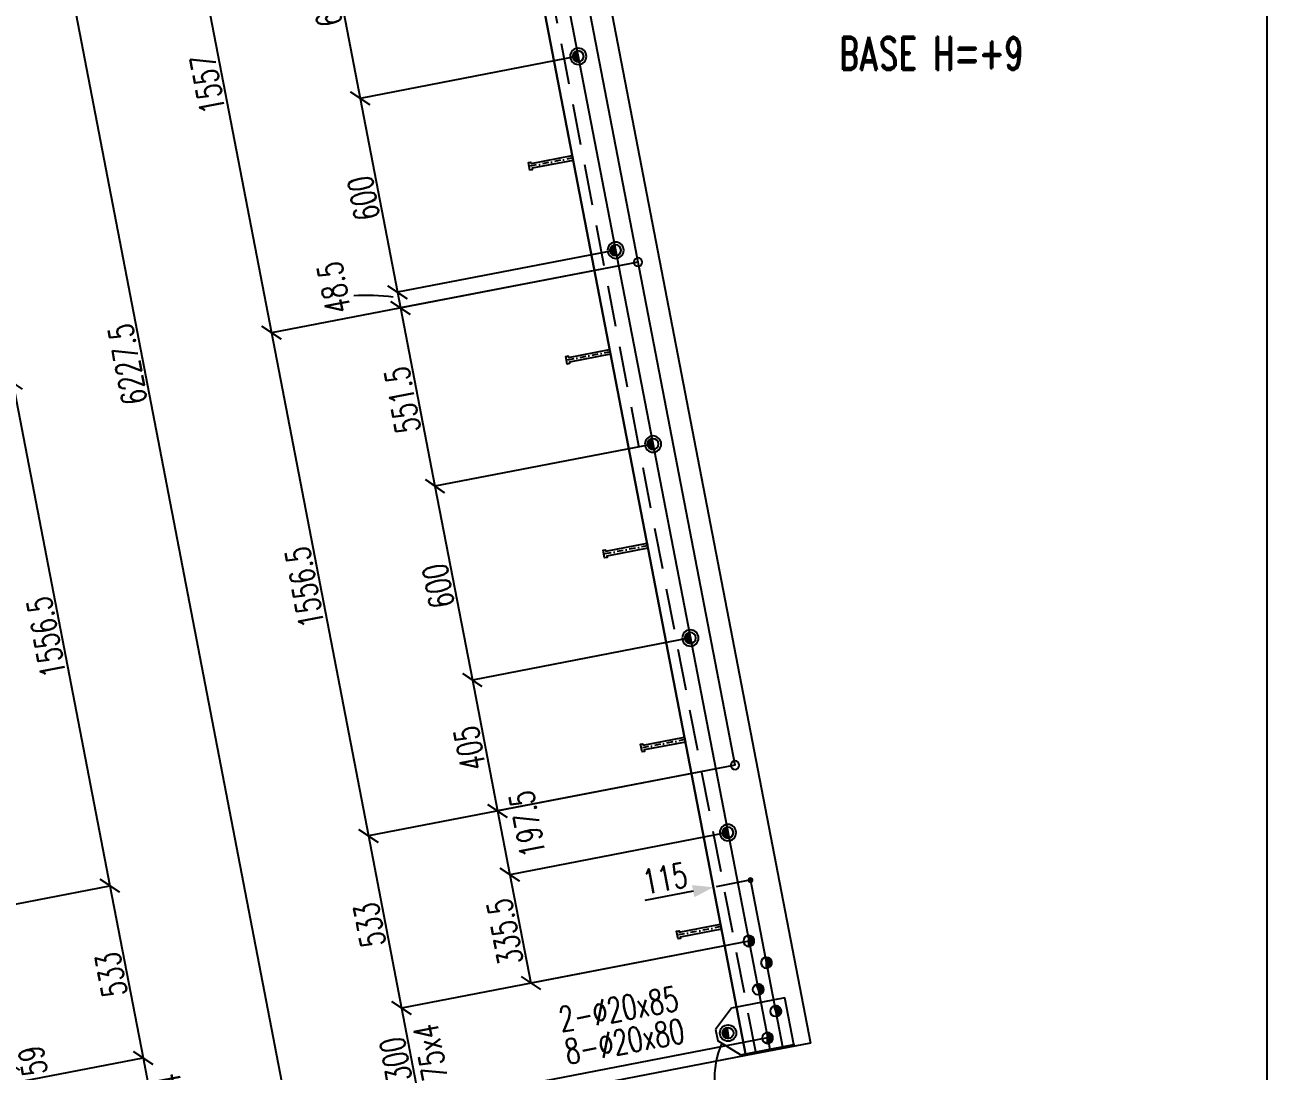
# Model space of a CAD drawing. Extents: x 550527 to 570802, y -80343 to -65993.
# Drawn here: x 567026 to 570802, y -75404 to -72225 of the extents above; entities that cross this region are included whole.
import ezdxf

# ---------------------------------------------------------------- set-up
doc = ezdxf.new("R2010")
doc.units = 0
doc.header["$LTSCALE"] = 250
doc.header["$MEASUREMENT"] = 0
doc.linetypes.add('DASHDOT', pattern=[1, 0.5, -0.25, 0, -0.25])
doc.linetypes.add('DASHED', pattern=[0.75, 0.5, -0.25])
doc.layers.get('0').update_dxf_attribs({"linetype": 'CONTINUOUS'})
doc.layers.get('DEFPOINTS').update_dxf_attribs({"linetype": 'CONTINUOUS'})
for name, color, linetype in [('ASSI', 6, 'CONTINUOUS'), ('Echelon', 1, 'CONTINUOUS'), ('FORI', 2, 'CONTINUOUS'), ('LINEA_ANG', 2, 'CONTINUOUS'), ('LINEE_PIASTRA', 2, 'CONTINUOUS'), ('LINEE_PIASTRE', 2, 'CONTINUOUS'), ('LS', 7, 'CONTINUOUS'), ('MZ', 6, 'DASHDOT'), ('PIASTRE', 5, 'CONTINUOUS'), ('QT_MAL', 7, 'CONTINUOUS'), ('QT_MPR', 7, 'CONTINUOUS'), ('QT_MSP', 7, 'CONTINUOUS'), ('TRAT-Y', 7, 'DASHED')]:
    doc.layers.add(name, color=color, linetype=linetype)
doc.styles.add('QUOTE', font='ROMANS8.SHX', dxfattribs={"width": 0.7})
doc.styles.add('RD', font='ROMAND8.SHX', dxfattribs={"width": 0.7})
doc.styles.add('RS', font='ROMANS8.shx', dxfattribs={"width": 0.7})
doc.styles.get("Standard").update_dxf_attribs({"font": 'ROMANS8.SHX', "width": 0.7})
doc.dimstyles.new('FRECCE1', dxfattribs={"dimtxt": 75, "dimasz": 8.33, "dimexe": 0, "dimexo": 0, "dimgap": 1, "dimtad": 1, "dimzin": 0, "dimdsep": 46, "dimtxsty": 'RS', "dimblk1": 'QUOTP', "dimblk2": 'QUOTF', "dimsah": 1, "dimcen": 0, "dimclrd": 2, "dimclre": 2, "dimclrt": 7, "dimadec": 0, "dimazin": 0, "dimtfac": 1, "dimtix": 1, "dimtmove": 2, "dimatfit": 3, "dimldrblk": 'QUOTP', "dimfxl": 1, "dimtolj": 1, "dimtzin": 0, "dimarcsym": 0})
doc.dimstyles.new('TRATTO', dxfattribs={"dimscale": 0, "dimtxt": 75, "dimasz": 50, "dimexe": 0, "dimexo": 0, "dimgap": 10, "dimtad": 1, "dimrnd": 0.5, "dimdsep": 46, "dimtxsty": 'RS', "dimblk1": 'OBLIQUE', "dimblk2": 'OBLIQUE', "dimsah": 1, "dimcen": 0.09, "dimclrd": 2, "dimclre": 2, "dimclrt": 7, "dimadec": 0, "dimazin": 0, "dimtfac": 1, "dimtix": 1, "dimtmove": 2, "dimatfit": 3, "dimfxl": 1, "dimtolj": 1, "dimtzin": 0, "dimarcsym": 0})

# ---------------------------------------------------------------- blocks, each defined once
blk = doc.blocks.new('20')
at = {"color": 0}
for p, q in [((0, 0.98), (0.02, 1)), ((0, 0.94), (0.06, 1)), ((1, -0.01), (0, 0.99)), ((0, 0.89), (0.1, 0.99)), ((0, 0.85), (0.14, 0.99)), ((0, 0.8), (0.18, 0.98)), ((0, 0.76), (0.22, 0.98)), ((0, 0.71), (0.25, 0.97)), ((0, 0.67), (0.29, 0.96)), ((1, -0.05), (0, 0.95)), ((0, 0.62), (0.32, 0.95)), ((0, 0.58), (0.36, 0.93)), ((0, 0.53), (0.39, 0.92)), ((0, 0.49), (0.42, 0.91)), ((1, -0.09), (0, 0.9)), ((0, 0.44), (0.45, 0.89)), ((0, 0.4), (0.48, 0.88)), ((0.99, -0.13), (0, 0.86)), ((0, 0.35), (0.51, 0.86)), ((0, 0.31), (0.54, 0.84)), ((0, 0.26), (0.56, 0.83)), ((0.99, -0.17), (0, 0.81)), ((0, 0.22), (0.59, 0.81)), ((0, 0.17), (0.61, 0.79)), ((0.98, -0.21), (0, 0.77)), ((0, 0.13), (0.64, 0.77)), ((0, 0.08), (0.66, 0.75)), ((0, 0.04), (0.69, 0.73)), ((0.97, -0.25), (0, 0.72)), ((0, -0.01), (0.71, 0.7)), ((0.96, -0.28), (0, 0.68)), ((0, -0.05), (0.73, 0.68)), ((0, -0.1), (0.75, 0.66)), ((0.95, -0.32), (0, 0.63)), ((0, -0.14), (0.77, 0.63)), ((0, -0.19), (0.79, 0.61)), ((0.94, -0.35), (0, 0.59)), ((0, -0.23), (0.81, 0.58)), ((0, -0.28), (0.83, 0.56)), ((0.92, -0.38), (0, 0.54)), ((0, -0.32), (0.85, 0.53)), ((0.91, -0.41), (0, 0.5)), ((0, -0.36), (0.87, 0.5)), ((0, -0.41), (0.88, 0.47)), ((0.9, -0.44), (0, 0.45)), ((0, -0.45), (0.9, 0.44)), ((0.88, -0.47), (0, 0.41)), ((0, -0.5), (0.91, 0.41)), ((0, -0.54), (0.92, 0.38)), ((0.87, -0.5), (0, 0.36)), ((0, -0.59), (0.94, 0.35)), ((0.85, -0.53), (0, 0.32)), ((0, -0.63), (0.95, 0.31)), ((0, -0.68), (0.96, 0.28)), ((0.83, -0.56), (0, 0.27)), ((0, -0.72), (0.97, 0.25)), ((0.81, -0.58), (0, 0.23)), ((0, -0.77), (0.98, 0.21)), ((0.79, -0.61), (0, 0.18)), ((0, -0.81), (0.99, 0.17)), ((0.77, -0.63), (0, 0.14)), ((0, -0.86), (0.99, 0.13)), ((0.75, -0.66), (0, 0.09)), ((0, -0.9), (1, 0.09)), ((0.73, -0.68), (0, 0.05)), ((0, -0.95), (1, 0.05)), ((0.71, -0.7), (0, 0.01)), ((0, -0.99), (1, 0.01)), ((1, 0.04), (0.04, 1)), ((1, 0.09), (0.09, 1)), ((0.99, 0.14), (0.14, 0.99)), ((0.98, 0.19), (0.19, 0.98)), ((0.97, 0.25), (0.25, 0.97)), ((0.95, 0.31), (0.31, 0.95)), ((0.92, 0.38), (0.38, 0.92)), ((0.88, 0.47), (0.47, 0.88)), ((0.81, 0.59), (0.59, 0.81)), ((0.69, -0.73), (0, -0.04)), ((0.66, -0.75), (0, -0.08)), ((0.64, -0.77), (0, -0.13)), ((0.61, -0.79), (0, -0.17)), ((0.59, -0.81), (0, -0.22)), ((0.56, -0.83), (0, -0.26)), ((0.54, -0.84), (0, -0.31)), ((0.51, -0.86), (0, -0.35)), ((0.48, -0.88), (0, -0.4)), ((0.45, -0.89), (0, -0.44)), ((0.42, -0.91), (0, -0.49)), ((0.39, -0.92), (0, -0.53)), ((0.36, -0.93), (0, -0.58)), ((0.32, -0.95), (0, -0.62)), ((0.29, -0.96), (0, -0.67)), ((0.25, -0.97), (0, -0.71)), ((0.22, -0.98), (0, -0.76)), ((0.18, -0.98), (0, -0.8)), ((0.14, -0.99), (0, -0.85)), ((0.1, -0.99), (0, -0.89)), ((0.04, -1), (1, -0.04)), ((0.09, -1), (1, -0.09)), ((0.14, -0.99), (0.99, -0.14)), ((0.19, -0.98), (0.98, -0.19)), ((0.25, -0.97), (0.97, -0.25)), ((0.31, -0.95), (0.95, -0.31)), ((0.38, -0.92), (0.92, -0.38)), ((0.47, -0.88), (0.88, -0.47)), ((0.59, -0.81), (0.81, -0.59))]:
    blk.add_line(p, q, dxfattribs=at)
blk.add_line((0, 1), (0, -1))
blk.add_circle((0, 0), 1)
blk = doc.blocks.new('ASSE98')
blk.add_line((0, 0), (1, 0))
at = {"color": 7, "style": 'QUOTE', "width": 0.5, "flags": 1}
for tag, p in [('TI', (1.38308, 6.82731)), ('DI_S', (1.38308, 6.42178)), ('D_S', (1.38308, 6.02092)), ('E_S', (1.38308, 5.68065)), ('NFORI', (1.36454, 5.29792)), ('ALAR', (1.36349, 4.93246)), ('FAM', (1.3775, 4.54645)), ('ALA', (1.38308, 4.19257)), ('DISP2', (1.38308, 3.84971)), ('DISP1', (1.38308, 3.50686)), ('PINZAF', (1.38308, 3.164)), ('PINZAI', (1.38308, 2.82114)), ('TRP', (1.38308, 2.47829)), ('NP', (1.38308, 2.13543)), ('SV', (1.38308, 1.79257)), ('PESO', (1.38308, 1.44971)), ('QUA', (1.38308, 1.10686)), ('LUN', (1.38308, 0.764)), ('PROF', (1.38308, 0.42114)), ('POS', (1.38308, 0.07829))]:
    blk.add_attdef(tag, p, '', height=0.2, dxfattribs=at)
at = {"color": 7, "flags": 1}
for tag, p in [('LAV1', (3.07431, 6.82847)), ('LAV2', (3.07431, 6.49513)), ('LAV3', (3.07431, 6.1618)), ('LAV4', (3.07431, 5.82847)), ('LAV5', (3.07431, 5.49513)), ('LAV6', (3.07431, 5.1618)), ('LAV7', (3.07431, 4.82847)), ('LAV8', (3.07431, 4.49513)), ('LAV9', (3.07431, 4.1618)), ('LAV10', (3.07431, 3.82847))]:
    blk.add_attdef(tag, p, '', height=0.2, dxfattribs=at)
blk = doc.blocks.new('A$C6E393FD9')
at = {"layer": 'Echelon', "color": 3}
blk.add_lwpolyline([(2.5, 0), (0, 19.8), (168.6, 41.4), (167.9, 47.2), (177.8, 48.5), (181.8, 17.1), (171.9, 15.8), (171.2, 21.6), (2.5, 0)], close=True, dxfattribs=at)
at = {"layer": 'MZ', "ltscale": 0.2}
blk.add_line((1.3, 9.9), (179.8, 32.8), dxfattribs=at)
blk = doc.blocks.new('P20')
at = {"color": 0}
for p, q in [((0, 0.98), (0.02, 1)), ((0, 0.94), (0.06, 1)), ((1, -0.01), (0, 0.99)), ((0, 0.89), (0.1, 0.99)), ((0, 0.85), (0.14, 0.99)), ((0, 0.8), (0.18, 0.98)), ((0, 0.76), (0.22, 0.98)), ((0, 0.71), (0.25, 0.97)), ((0, 0.67), (0.29, 0.96)), ((1, -0.05), (0, 0.95)), ((0, 0.62), (0.32, 0.95)), ((0, 0.58), (0.36, 0.93)), ((0, 0.53), (0.39, 0.92)), ((0, 0.49), (0.42, 0.91)), ((1, -0.09), (0, 0.9)), ((0, 0.44), (0.45, 0.89)), ((0, 0.4), (0.48, 0.88)), ((0.99, -0.13), (0, 0.86)), ((0, 0.35), (0.51, 0.86)), ((0, 0.31), (0.54, 0.84)), ((0, 0.26), (0.56, 0.83)), ((0.99, -0.17), (0, 0.81)), ((0, 0.22), (0.59, 0.81)), ((0, 0.17), (0.61, 0.79)), ((0.98, -0.21), (0, 0.77)), ((0, 0.13), (0.64, 0.77)), ((0, 0.08), (0.66, 0.75)), ((0, 0.04), (0.69, 0.73)), ((0.97, -0.25), (0, 0.72)), ((0, -0.01), (0.71, 0.7)), ((0.96, -0.28), (0, 0.68)), ((0, -0.05), (0.73, 0.68)), ((0, -0.1), (0.75, 0.66)), ((0.95, -0.32), (0, 0.63)), ((0, -0.14), (0.77, 0.63)), ((0, -0.19), (0.79, 0.61)), ((0.94, -0.35), (0, 0.59)), ((0, -0.23), (0.81, 0.58)), ((0, -0.28), (0.83, 0.56)), ((0.92, -0.38), (0, 0.54)), ((0, -0.32), (0.85, 0.53)), ((0.91, -0.41), (0, 0.5)), ((0, -0.36), (0.87, 0.5)), ((0, -0.41), (0.88, 0.47)), ((0.9, -0.44), (0, 0.45)), ((0, -0.45), (0.9, 0.44)), ((0.88, -0.47), (0, 0.41)), ((0, -0.5), (0.91, 0.41)), ((0, -0.54), (0.92, 0.38)), ((0.87, -0.5), (0, 0.36)), ((0, -0.59), (0.94, 0.35)), ((0.85, -0.53), (0, 0.32)), ((0, -0.63), (0.95, 0.31)), ((0, -0.68), (0.96, 0.28)), ((0.83, -0.56), (0, 0.27)), ((0, -0.72), (0.97, 0.25)), ((0.81, -0.58), (0, 0.23)), ((0, -0.77), (0.98, 0.21)), ((0.79, -0.61), (0, 0.18)), ((0, -0.81), (0.99, 0.17)), ((0.77, -0.63), (0, 0.14)), ((0, -0.86), (0.99, 0.13)), ((0.75, -0.66), (0, 0.09)), ((0, -0.9), (1, 0.09)), ((0.73, -0.68), (0, 0.05)), ((0, -0.95), (1, 0.05)), ((0.71, -0.7), (0, 0.01)), ((0, -0.99), (1, 0.01)), ((1, 0.04), (0.04, 1)), ((1, 0.09), (0.09, 1)), ((0.99, 0.14), (0.14, 0.99)), ((0.98, 0.19), (0.19, 0.98)), ((0.97, 0.25), (0.25, 0.97)), ((0.95, 0.31), (0.31, 0.95)), ((0.92, 0.38), (0.38, 0.92)), ((0.88, 0.47), (0.47, 0.88)), ((0.81, 0.59), (0.59, 0.81)), ((0.69, -0.73), (0, -0.04)), ((0.66, -0.75), (0, -0.08)), ((0.64, -0.77), (0, -0.13)), ((0.61, -0.79), (0, -0.17)), ((0.59, -0.81), (0, -0.22)), ((0.56, -0.83), (0, -0.26)), ((0.54, -0.84), (0, -0.31)), ((0.51, -0.86), (0, -0.35)), ((0.48, -0.88), (0, -0.4)), ((0.45, -0.89), (0, -0.44)), ((0.42, -0.91), (0, -0.49)), ((0.39, -0.92), (0, -0.53)), ((0.36, -0.93), (0, -0.58)), ((0.32, -0.95), (0, -0.62)), ((0.29, -0.96), (0, -0.67)), ((0.25, -0.97), (0, -0.71)), ((0.22, -0.98), (0, -0.76)), ((0.18, -0.98), (0, -0.8)), ((0.14, -0.99), (0, -0.85)), ((0.1, -0.99), (0, -0.89)), ((0.04, -1), (1, -0.04)), ((0.09, -1), (1, -0.09)), ((0.14, -0.99), (0.99, -0.14)), ((0.19, -0.98), (0.98, -0.19)), ((0.25, -0.97), (0.97, -0.25)), ((0.31, -0.95), (0.95, -0.31)), ((0.38, -0.92), (0.92, -0.38)), ((0.47, -0.88), (0.88, -0.47)), ((0.59, -0.81), (0.81, -0.59))]:
    blk.add_line(p, q, dxfattribs=at)
for radius in [1.5, 1]:
    blk.add_circle((0, 0), radius)
blk = doc.blocks.new('16')
blk.add_circle((0, 0), 1)
blk = doc.blocks.new('_OBLIQUE')
at = {"color": 0, "linetype": 'ByBlock'}
blk.add_line((-0.5, -0.5), (0.5, 0.5), dxfattribs=at)
blk = doc.blocks.new('*D56')
at = {"layer": 'DEFPOINTS', "color": 0, "transparency": 16777216}
for p in [(565347.1, -70469.6), (567974.7, -76305.1), (566526.3, -76584.4)]:
    blk.add_point(p, dxfattribs=at)
at = {"layer": 'QT_MPR', "color": 2, "lineweight": -2, "transparency": 16777216}
for p, q in [((565347.1, -70469.6), (566795.4, -70190.3)), ((566795.4, -70190.3), (567974.7, -76305.1)), ((566526.3, -76584.4), (567974.7, -76305.1))]:
    blk.add_line(p, q, dxfattribs=at)
at = {"layer": 'QT_MPR', "color": 2, "lineweight": -2, "transparency": 16777216, "xscale": 50, "yscale": 50, "zscale": 50}
for p, rotation in [((566795.4, -70190.3), 100.9154326102489), ((567974.7, -76305.1), 280.9154326102489)]:
    blk.add_blockref('_OBLIQUE', p, dxfattribs=dict(at, rotation=rotation))
at = {"layer": 'QT_MPR', "color": 7, "transparency": 16777216, "insert": (567338.4, -73256.7), "char_height": 75, "attachment_point": 5, "rotation": 100.9154, "style": 'RS'}
blk.add_mtext('\\A1;6227.5', dxfattribs=at)
blk = doc.blocks.new('*D68')
at = {"layer": 'DEFPOINTS', "color": 0, "transparency": 16777216}
for p in [(565875.6, -73527), (567284.9, -74840.8), (566170.4, -75055.7)]:
    blk.add_point(p, dxfattribs=at)
at = {"layer": 'QT_MPR', "color": 2, "lineweight": -2, "transparency": 16777216}
for p, q in [((565875.6, -73527), (566990.1, -73312.1)), ((566990.1, -73312.1), (567284.9, -74840.8)), ((566170.4, -75055.7), (567284.9, -74840.8))]:
    blk.add_line(p, q, dxfattribs=at)
at = {"layer": 'QT_MPR', "color": 2, "lineweight": -2, "transparency": 16777216, "xscale": 50, "yscale": 50, "zscale": 50}
for p, rotation in [((566990.1, -73312.1), 100.9154326102489), ((567284.9, -74840.8), 280.9154326102489)]:
    blk.add_blockref('_OBLIQUE', p, dxfattribs=dict(at, rotation=rotation))
at = {"layer": 'QT_MPR', "color": 7, "transparency": 16777216, "insert": (567090.9, -74085.4), "char_height": 75, "attachment_point": 5, "rotation": 100.9154, "style": 'RS'}
blk.add_mtext('\\A1;1556.5', dxfattribs=at)
blk = doc.blocks.new('*D69')
at = {"layer": 'DEFPOINTS', "color": 0, "transparency": 16777216}
for p in [(566170.4, -75055.7), (567385.8, -75363.9), (566330.2, -75567.5)]:
    blk.add_point(p, dxfattribs=at)
at = {"layer": 'QT_MPR', "color": 2, "lineweight": -2, "transparency": 16777216}
for p, q in [((566170.4, -75055.7), (567284.9, -74840.8)), ((567284.9, -74840.8), (567385.8, -75363.9)), ((566330.2, -75567.5), (567385.8, -75363.9))]:
    blk.add_line(p, q, dxfattribs=at)
at = {"layer": 'QT_MPR', "color": 2, "lineweight": -2, "transparency": 16777216, "xscale": 50, "yscale": 50, "zscale": 50}
for p, rotation in [((567284.9, -74840.8), 100.9154326102489), ((567385.8, -75363.9), 280.9154326102489)]:
    blk.add_blockref('_OBLIQUE', p, dxfattribs=dict(at, rotation=rotation))
at = {"layer": 'QT_MPR', "color": 7, "transparency": 16777216, "insert": (567288.7, -75111.3), "char_height": 75, "attachment_point": 5, "rotation": 100.9154, "style": 'RS'}
blk.add_mtext('\\A1;533', dxfattribs=at)
blk = doc.blocks.new('*D70')
at = {"layer": 'DEFPOINTS', "color": 0, "transparency": 16777216}
for p in [(566330.2, -75567.5), (567442.6, -75658.5), (566387, -75862)]:
    blk.add_point(p, dxfattribs=at)
at = {"layer": 'QT_MPR', "color": 2, "lineweight": -2, "transparency": 16777216}
for p, q in [((566330.2, -75567.5), (567385.8, -75363.9)), ((567385.8, -75363.9), (567442.6, -75658.5)), ((566387, -75862), (567442.6, -75658.5))]:
    blk.add_line(p, q, dxfattribs=at)
at = {"layer": 'QT_MPR', "color": 2, "lineweight": -2, "transparency": 16777216, "xscale": 50, "yscale": 50, "zscale": 50}
for p, rotation in [((567385.8, -75363.9), 100.9154326102489), ((567442.6, -75658.5), 280.9154326102489)]:
    blk.add_blockref('_OBLIQUE', p, dxfattribs=dict(at, rotation=rotation))
at = {"layer": 'QT_MPR', "color": 7, "transparency": 16777216, "insert": (567474.9, -75497.9), "char_height": 75, "attachment_point": 5, "rotation": 100.9154, "style": 'RS'}
blk.add_mtext('\\A1;75x4', dxfattribs=at)
blk = doc.blocks.new('*D71')
at = {"layer": 'DEFPOINTS', "color": 0, "transparency": 16777216}
for p in [(566330.2, -75567.5), (567442.6, -75658.5), (566387, -75862)]:
    blk.add_point(p, dxfattribs=at)
at = {"layer": 'QT_MPR', "color": 2, "lineweight": -2, "transparency": 16777216}
for p, q in [((566330.2, -75567.5), (567385.8, -75363.9)), ((567385.8, -75363.9), (567442.6, -75658.5)), ((566387, -75862), (567442.6, -75658.5))]:
    blk.add_line(p, q, dxfattribs=at)
at = {"layer": 'QT_MPR', "color": 2, "lineweight": -2, "transparency": 16777216, "xscale": 50, "yscale": 50, "zscale": 50}
for p, rotation in [((567385.8, -75363.9), 100.9154326102489), ((567442.6, -75658.5), 280.9154326102489)]:
    blk.add_blockref('_OBLIQUE', p, dxfattribs=dict(at, rotation=rotation))
at = {"layer": 'QT_MPR', "color": 7, "transparency": 16777216, "insert": (567367.6, -75520.2), "char_height": 75, "attachment_point": 5, "rotation": 100.9154, "style": 'RS'}
blk.add_mtext('\\A1;300', dxfattribs=at)
blk = doc.blocks.new('*D94')
at = {"layer": 'DEFPOINTS', "color": 0, "transparency": 16777216}
for p in [(566993, -75439.7), (566319.1, -75509.6), (566330.2, -75567.5)]:
    blk.add_point(p, dxfattribs=at)
at = {"layer": 'QT_MSP', "color": 2, "lineweight": -2, "transparency": 16777216}
for p, q in [((566319.1, -75509.6), (566981.9, -75381.8)), ((566981.9, -75381.8), (566993, -75439.7)), ((566330.2, -75567.5), (566993, -75439.7))]:
    blk.add_line(p, q, dxfattribs=at)
at = {"layer": 'QT_MSP', "color": 2, "lineweight": -2, "transparency": 16777216, "xscale": 50, "yscale": 50, "zscale": 50}
for p, rotation in [((566981.9, -75381.8), 100.9154326102489), ((566993, -75439.7), 280.9154326102489)]:
    blk.add_blockref('_OBLIQUE', p, dxfattribs=dict(at, rotation=rotation))
at = {"layer": 'QT_MSP', "color": 7, "transparency": 16777216, "insert": (567050.4, -75373.2), "char_height": 75, "attachment_point": 5, "rotation": 100.9154, "style": 'RS'}
blk.add_mtext('\\A1;59', dxfattribs=at)
blk = doc.blocks.new('*D107')
at = {"layer": 'DEFPOINTS', "color": 0, "transparency": 16777216}
for p in [(568595.3, -71417), (568890.1, -72945.7), (567775.6, -73160.6)]:
    blk.add_point(p, dxfattribs=at)
at = {"layer": 'QT_MPR', "color": 2, "lineweight": -2, "transparency": 16777216}
for p, q in [((568595.3, -71417), (567480.8, -71631.9)), ((567480.8, -71631.9), (567775.6, -73160.6)), ((568890.1, -72945.7), (567775.6, -73160.6))]:
    blk.add_line(p, q, dxfattribs=at)
at = {"layer": 'QT_MPR', "color": 2, "lineweight": -2, "transparency": 16777216, "xscale": 50, "yscale": 50, "zscale": 50}
for p, rotation in [((567480.8, -71631.9), 100.9154326102464), ((567775.6, -73160.6), 280.9154326102465)]:
    blk.add_blockref('_OBLIQUE', p, dxfattribs=dict(at, rotation=rotation))
at = {"layer": 'QT_MPR', "color": 7, "transparency": 16777216, "insert": (567581.6, -72405.3), "char_height": 75, "attachment_point": 5, "rotation": 100.9154, "style": 'RS'}
blk.add_mtext('\\A1;1557', dxfattribs=at)
blk = doc.blocks.new('*D108')
at = {"layer": 'DEFPOINTS', "color": 0, "transparency": 16777216}
for p in [(568890.1, -72945.7), (569184.9, -74474.4), (568070.4, -74689.3)]:
    blk.add_point(p, dxfattribs=at)
at = {"layer": 'QT_MPR', "color": 2, "lineweight": -2, "transparency": 16777216}
for p, q in [((568890.1, -72945.7), (567775.6, -73160.6)), ((567775.6, -73160.6), (568070.4, -74689.3)), ((569184.9, -74474.4), (568070.4, -74689.3))]:
    blk.add_line(p, q, dxfattribs=at)
at = {"layer": 'QT_MPR', "color": 2, "lineweight": -2, "transparency": 16777216, "xscale": 50, "yscale": 50, "zscale": 50}
for p, rotation in [((567775.6, -73160.6), 100.9154326102464), ((568070.4, -74689.3), 280.9154326102465)]:
    blk.add_blockref('_OBLIQUE', p, dxfattribs=dict(at, rotation=rotation))
at = {"layer": 'QT_MPR', "color": 7, "transparency": 16777216, "insert": (567876.4, -73934), "char_height": 75, "attachment_point": 5, "rotation": 100.9154, "style": 'RS'}
blk.add_mtext('\\A1;1556.5', dxfattribs=at)
blk = doc.blocks.new('*D109')
at = {"layer": 'DEFPOINTS', "color": 0, "transparency": 16777216}
for p in [(569184.9, -74474.4), (569226.9, -75008.9), (568171.3, -75212.4)]:
    blk.add_point(p, dxfattribs=at)
at = {"layer": 'QT_MPR', "color": 2, "lineweight": -2, "transparency": 16777216}
for p, q in [((569184.9, -74474.4), (568070.4, -74689.3)), ((568070.4, -74689.3), (568171.3, -75212.4)), ((569226.9, -75008.9), (568171.3, -75212.4))]:
    blk.add_line(p, q, dxfattribs=at)
at = {"layer": 'QT_MPR', "color": 2, "lineweight": -2, "transparency": 16777216, "xscale": 50, "yscale": 50, "zscale": 50}
for p, rotation in [((568070.4, -74689.3), 100.9154326102464), ((568171.3, -75212.4), 280.9154326102465)]:
    blk.add_blockref('_OBLIQUE', p, dxfattribs=dict(at, rotation=rotation))
at = {"layer": 'QT_MPR', "color": 7, "transparency": 16777216, "insert": (568074.2, -74959.9), "char_height": 75, "attachment_point": 5, "rotation": 100.9154, "style": 'RS'}
blk.add_mtext('\\A1;533', dxfattribs=at)
blk = doc.blocks.new('*D110')
at = {"layer": 'DEFPOINTS', "color": 0, "transparency": 16777216}
for p in [(569226.9, -75008.9), (569283.7, -75303.4), (568228.1, -75507)]:
    blk.add_point(p, dxfattribs=at)
at = {"layer": 'QT_MPR', "color": 2, "lineweight": -2, "transparency": 16777216}
for p, q in [((569226.9, -75008.9), (568171.3, -75212.4)), ((568171.3, -75212.4), (568228.1, -75507)), ((569283.7, -75303.4), (568228.1, -75507))]:
    blk.add_line(p, q, dxfattribs=at)
at = {"layer": 'QT_MPR', "color": 2, "lineweight": -2, "transparency": 16777216, "xscale": 50, "yscale": 50, "zscale": 50}
for p, rotation in [((568171.3, -75212.4), 100.9154326102464), ((568228.1, -75507), 280.9154326102465)]:
    blk.add_blockref('_OBLIQUE', p, dxfattribs=dict(at, rotation=rotation))
at = {"layer": 'QT_MPR', "color": 7, "transparency": 16777216, "insert": (568258.8, -75347.2), "char_height": 75, "attachment_point": 5, "rotation": 100.9154, "style": 'RS'}
blk.add_mtext('\\A1;75x4', dxfattribs=at)
blk = doc.blocks.new('*D111')
at = {"layer": 'DEFPOINTS', "color": 0, "transparency": 16777216}
for p in [(569226.9, -75008.9), (569283.7, -75303.4), (568228.1, -75507)]:
    blk.add_point(p, dxfattribs=at)
at = {"layer": 'QT_MPR', "color": 2, "lineweight": -2, "transparency": 16777216}
for p, q in [((569226.9, -75008.9), (568171.3, -75212.4)), ((568171.3, -75212.4), (568228.1, -75507)), ((569283.7, -75303.4), (568228.1, -75507))]:
    blk.add_line(p, q, dxfattribs=at)
at = {"layer": 'QT_MPR', "color": 2, "lineweight": -2, "transparency": 16777216, "xscale": 50, "yscale": 50, "zscale": 50}
for p, rotation in [((568171.3, -75212.4), 100.9154326102464), ((568228.1, -75507), 280.9154326102465)]:
    blk.add_blockref('_OBLIQUE', p, dxfattribs=dict(at, rotation=rotation))
at = {"layer": 'QT_MPR', "color": 7, "transparency": 16777216, "insert": (568153.1, -75368.7), "char_height": 75, "attachment_point": 5, "rotation": 100.9154, "style": 'RS'}
blk.add_mtext('\\A1;300', dxfattribs=at)
blk = doc.blocks.new('*D112')
at = {"layer": 'DEFPOINTS', "color": 0, "transparency": 16777216}
for p in [(569283.7, -75303.4), (569217.6, -75356.9), (568235.7, -75546.3)]:
    blk.add_point(p, dxfattribs=at)
at = {"layer": 'QT_MPR', "color": 2, "lineweight": -2, "transparency": 16777216}
for p, q in [((569283.7, -75303.4), (568228.1, -75507)), ((569217.6, -75356.9), (568235.7, -75546.3)), ((568228.1, -75507), (568235.7, -75546.3))]:
    blk.add_line(p, q, dxfattribs=at)
at = {"layer": 'QT_MPR', "color": 2, "lineweight": -2, "transparency": 16777216, "xscale": 50, "yscale": 50, "zscale": 50}
for p, rotation in [((568228.1, -75507), 100.9154326102464), ((568235.7, -75546.3), 280.9154326102465)]:
    blk.add_blockref('_OBLIQUE', p, dxfattribs=dict(at, rotation=rotation))
at = {"layer": 'QT_MPR', "color": 7, "transparency": 16777216, "insert": (568214, -75625), "char_height": 75, "attachment_point": 5, "rotation": 100.9154, "style": 'RS'}
blk.add_mtext('\\A1;40', dxfattribs=at)
blk = doc.blocks.new('*D127')
at = {"layer": 'DEFPOINTS', "color": 0, "transparency": 16777216}
for p in [(568594.8, -71731.5), (568708.5, -72320.6), (568045.7, -72448.4)]:
    blk.add_point(p, dxfattribs=at)
at = {"layer": 'QT_MSP', "color": 2, "lineweight": -2, "transparency": 16777216}
for p, q in [((568594.8, -71731.5), (567932, -71859.3)), ((567932, -71859.3), (568045.7, -72448.4)), ((568708.5, -72320.6), (568045.7, -72448.4))]:
    blk.add_line(p, q, dxfattribs=at)
at = {"layer": 'QT_MSP', "color": 2, "lineweight": -2, "transparency": 16777216, "xscale": 50, "yscale": 50, "zscale": 50}
for p, rotation in [((567932, -71859.3), 100.9154326102464), ((568045.7, -72448.4), 280.9154326102465)]:
    blk.add_blockref('_OBLIQUE', p, dxfattribs=dict(at, rotation=rotation))
at = {"layer": 'QT_MSP', "color": 7, "transparency": 16777216, "insert": (567942.2, -72162.9), "char_height": 75, "attachment_point": 5, "rotation": 100.9154, "style": 'RS'}
blk.add_mtext('\\A1;600', dxfattribs=at)
blk = doc.blocks.new('*D128')
at = {"layer": 'DEFPOINTS', "color": 0, "transparency": 16777216}
for p in [(568708.5, -72320.6), (568822.1, -72909.8), (568159.3, -73037.6)]:
    blk.add_point(p, dxfattribs=at)
at = {"layer": 'QT_MSP', "color": 2, "lineweight": -2, "transparency": 16777216}
for p, q in [((568708.5, -72320.6), (568045.7, -72448.4)), ((568045.7, -72448.4), (568159.3, -73037.6)), ((568822.1, -72909.8), (568159.3, -73037.6))]:
    blk.add_line(p, q, dxfattribs=at)
at = {"layer": 'QT_MSP', "color": 2, "lineweight": -2, "transparency": 16777216, "xscale": 50, "yscale": 50, "zscale": 50}
for p, rotation in [((568045.7, -72448.4), 100.9154326102464), ((568159.3, -73037.6), 280.9154326102465)]:
    blk.add_blockref('_OBLIQUE', p, dxfattribs=dict(at, rotation=rotation))
at = {"layer": 'QT_MSP', "color": 7, "transparency": 16777216, "insert": (568055.8, -72752), "char_height": 75, "attachment_point": 5, "rotation": 100.9154, "style": 'RS'}
blk.add_mtext('\\A1;600', dxfattribs=at)
blk = doc.blocks.new('*D129')
at = {"layer": 'DEFPOINTS', "color": 0, "transparency": 16777216}
for p in [(568822.1, -72909.8), (568890.1, -72945.7), (568168.4, -73084.9)]:
    blk.add_point(p, dxfattribs=at)
at = {"layer": 'QT_MSP', "color": 2, "lineweight": -2, "transparency": 16777216}
for p, q in [((568822.1, -72909.8), (568159.3, -73037.6)), ((568890.1, -72945.7), (568168.4, -73084.9)), ((568159.3, -73037.6), (568168.4, -73084.9))]:
    blk.add_line(p, q, dxfattribs=at)
at = {"layer": 'QT_MSP', "color": 2, "lineweight": -2, "transparency": 16777216, "xscale": 50, "yscale": 50, "zscale": 50}
for p, rotation in [((568159.3, -73037.6), 100.9154326102464), ((568168.4, -73084.9), 280.9154326102465)]:
    blk.add_blockref('_OBLIQUE', p, dxfattribs=dict(at, rotation=rotation))
at = {"layer": 'QT_MSP', "color": 7, "transparency": 16777216, "insert": (567965.6, -73024), "char_height": 75, "attachment_point": 5, "rotation": 100.9154, "style": 'RS'}
blk.add_mtext('\\A1;48.5', dxfattribs=at)
blk = doc.blocks.new('*D130')
at = {"layer": 'DEFPOINTS', "color": 0, "transparency": 16777216}
for p in [(568890.1, -72945.7), (568935.7, -73498.9), (568272.9, -73626.7)]:
    blk.add_point(p, dxfattribs=at)
at = {"layer": 'QT_MSP', "color": 2, "lineweight": -2, "transparency": 16777216}
for p, q in [((568890.1, -72945.7), (568168.4, -73084.9)), ((568168.4, -73084.9), (568272.9, -73626.7)), ((568935.7, -73498.9), (568272.9, -73626.7))]:
    blk.add_line(p, q, dxfattribs=at)
at = {"layer": 'QT_MSP', "color": 2, "lineweight": -2, "transparency": 16777216, "xscale": 50, "yscale": 50, "zscale": 50}
for p, rotation in [((568168.4, -73084.9), 100.9154326102464), ((568272.9, -73626.7), 280.9154326102465)]:
    blk.add_blockref('_OBLIQUE', p, dxfattribs=dict(at, rotation=rotation))
at = {"layer": 'QT_MSP', "color": 7, "transparency": 16777216, "insert": (568174, -73364.8), "char_height": 75, "attachment_point": 5, "rotation": 100.9154, "style": 'RS'}
blk.add_mtext('\\A1;551.5', dxfattribs=at)
blk = doc.blocks.new('*D131')
at = {"layer": 'DEFPOINTS', "color": 0, "transparency": 16777216}
for p in [(568935.7, -73498.9), (569049.3, -74088), (568386.5, -74215.9)]:
    blk.add_point(p, dxfattribs=at)
at = {"layer": 'QT_MSP', "color": 2, "lineweight": -2, "transparency": 16777216}
for p, q in [((568935.7, -73498.9), (568272.9, -73626.7)), ((568272.9, -73626.7), (568386.5, -74215.9)), ((569049.3, -74088), (568386.5, -74215.9))]:
    blk.add_line(p, q, dxfattribs=at)
at = {"layer": 'QT_MSP', "color": 2, "lineweight": -2, "transparency": 16777216, "xscale": 50, "yscale": 50, "zscale": 50}
for p, rotation in [((568272.9, -73626.7), 100.9154326102464), ((568386.5, -74215.9), 280.9154326102465)]:
    blk.add_blockref('_OBLIQUE', p, dxfattribs=dict(at, rotation=rotation))
at = {"layer": 'QT_MSP', "color": 7, "transparency": 16777216, "insert": (568283.1, -73930.3), "char_height": 75, "attachment_point": 5, "rotation": 100.9154, "style": 'RS'}
blk.add_mtext('\\A1;600', dxfattribs=at)
blk = doc.blocks.new('*D132')
at = {"layer": 'DEFPOINTS', "color": 0, "transparency": 16777216}
for p in [(569049.3, -74088), (569184.9, -74474.4), (568463.2, -74613.6)]:
    blk.add_point(p, dxfattribs=at)
at = {"layer": 'QT_MSP', "color": 2, "lineweight": -2, "transparency": 16777216}
for p, q in [((569049.3, -74088), (568386.5, -74215.9)), ((568386.5, -74215.9), (568463.2, -74613.6)), ((569184.9, -74474.4), (568463.2, -74613.6))]:
    blk.add_line(p, q, dxfattribs=at)
at = {"layer": 'QT_MSP', "color": 2, "lineweight": -2, "transparency": 16777216, "xscale": 50, "yscale": 50, "zscale": 50}
for p, rotation in [((568386.5, -74215.9), 100.9154326102464), ((568463.2, -74613.6), 280.9154326102465)]:
    blk.add_blockref('_OBLIQUE', p, dxfattribs=dict(at, rotation=rotation))
at = {"layer": 'QT_MSP', "color": 7, "transparency": 16777216, "insert": (568378.2, -74423.7), "char_height": 75, "attachment_point": 5, "rotation": 100.9154, "style": 'RS'}
blk.add_mtext('\\A1;405', dxfattribs=at)
blk = doc.blocks.new('*D133')
at = {"layer": 'DEFPOINTS', "color": 0, "transparency": 16777216}
for p in [(569184.9, -74474.4), (569163.4, -74679.5), (568500.6, -74807.3)]:
    blk.add_point(p, dxfattribs=at)
at = {"layer": 'QT_MSP', "color": 2, "lineweight": -2, "transparency": 16777216}
for p, q in [((569184.9, -74474.4), (568463.2, -74613.6)), ((568463.2, -74613.6), (568500.6, -74807.3)), ((569163.4, -74679.5), (568500.6, -74807.3))]:
    blk.add_line(p, q, dxfattribs=at)
at = {"layer": 'QT_MSP', "color": 2, "lineweight": -2, "transparency": 16777216, "xscale": 50, "yscale": 50, "zscale": 50}
for p, rotation in [((568463.2, -74613.6), 100.9154326102464), ((568500.6, -74807.3), 280.9154326102465)]:
    blk.add_blockref('_OBLIQUE', p, dxfattribs=dict(at, rotation=rotation))
at = {"layer": 'QT_MSP', "color": 7, "transparency": 16777216, "insert": (568553.1, -74653.4), "char_height": 75, "attachment_point": 5, "rotation": 100.9154, "style": 'RS'}
blk.add_mtext('\\A1;197.5', dxfattribs=at)
blk = doc.blocks.new('*D134')
at = {"layer": 'DEFPOINTS', "color": 0, "transparency": 16777216}
for p in [(569163.4, -74679.5), (569226.9, -75008.9), (568564.1, -75136.7)]:
    blk.add_point(p, dxfattribs=at)
at = {"layer": 'QT_MSP', "color": 2, "lineweight": -2, "transparency": 16777216}
for p, q in [((569163.4, -74679.5), (568500.6, -74807.3)), ((568500.6, -74807.3), (568564.1, -75136.7)), ((569226.9, -75008.9), (568564.1, -75136.7))]:
    blk.add_line(p, q, dxfattribs=at)
at = {"layer": 'QT_MSP', "color": 2, "lineweight": -2, "transparency": 16777216, "xscale": 50, "yscale": 50, "zscale": 50}
for p, rotation in [((568500.6, -74807.3), 100.9154326102464), ((568564.1, -75136.7), 280.9154326102465)]:
    blk.add_blockref('_OBLIQUE', p, dxfattribs=dict(at, rotation=rotation))
at = {"layer": 'QT_MSP', "color": 7, "transparency": 16777216, "insert": (568485.7, -74981), "char_height": 75, "attachment_point": 5, "rotation": 100.9154, "style": 'RS'}
blk.add_mtext('\\A1;335.5', dxfattribs=at)
blk = doc.blocks.new('MRKR_98')
blk.add_point((0, 0))
at = {"color": 7, "style": 'QUOTE', "width": 0.5, "flags": 1}
for tag, p in [('TI', (3.73, 6.83)), ('DI_S', (3.73, 6.42)), ('D_S', (3.73, 6.02)), ('E_S', (3.73, 5.68)), ('AUX2', (3.71, 4.93)), ('NFORI', (3.72, 5.3)), ('AUX1', (3.73, 4.19)), ('FAM', (3.73, 4.55)), ('COMMESSA', (3.73, 3.85)), ('MD', (3.73, 3.51)), ('MP', (3.73, 3.16)), ('LARGHEZZA', (3.73, 2.82)), ('SPESSORE', (3.73, 2.48)), ('NP', (3.73, 2.14)), ('SV', (3.73, 1.79)), ('PESO', (3.73, 1.45)), ('QUA', (3.73, 1.11)), ('LUN', (3.73, 0.76)), ('PROF', (3.73, 0.42)), ('POS', (3.73, 0.08))]:
    blk.add_attdef(tag, p, '', height=0.2, dxfattribs=at)
at = {"color": 7, "flags": 1}
for tag, p in [('LAV1', (5.26, 6.88)), ('LAV2', (5.26, 6.55)), ('LAV3', (5.26, 6.21)), ('LAV4', (5.26, 5.88)), ('LAV5', (5.26, 5.55)), ('LAV6', (5.26, 5.21)), ('LAV7', (5.26, 4.88)), ('LAV8', (5.26, 4.55)), ('LAV9', (5.26, 4.21)), ('LAV10', (5.26, 3.88))]:
    blk.add_attdef(tag, p, '', height=0.2, dxfattribs=at)
blk = doc.blocks.new('QUOTP')
at = {"layer": 'ASSI', "color": 2, "const_width": 1.07}
blk.add_lwpolyline([(-0.53, 0, 1), (0.53, 0, 1)], format="xyb", close=True, dxfattribs=at)
blk = doc.blocks.new('QUOTF')
at = {"layer": 'LS', "color": 2}
blk.add_line((7.5, 0), (25.5, 0), dxfattribs=at)
blk.add_solid([(7.5, 2.25), (0, 0), (7.5, -2.25)], dxfattribs=at)
blk = doc.blocks.new('*D186')
at = {"layer": 'DEFPOINTS', "color": 0, "transparency": 16777216}
for p in [(569231.9, -74823.8), (569119, -74845.5), (569119, -74845.5)]:
    blk.add_point(p, dxfattribs=at)
at = {"layer": 'QT_MAL', "color": 2, "lineweight": -2, "transparency": 16777216}
for p, q in [((569223.7, -74825.3), (569127.2, -74844)), ((569231.9, -74823.8), (569231.9, -74823.8)), ((569119, -74845.5), (569119, -74845.5))]:
    blk.add_line(p, q, dxfattribs=at)
at = {"layer": 'QT_MAL', "color": 2, "lineweight": -2, "transparency": 16777216, "xscale": 8.33, "yscale": 8.33, "zscale": 8.33}
for name, p, rotation in [('QUOTF', (569119, -74845.5), 190.9154326102464), ('QUOTP', (569231.9, -74823.8), 10.91543261024647)]:
    blk.add_blockref(name, p, dxfattribs=dict(at, rotation=rotation))
at = {"layer": 'QT_MAL', "color": 7, "transparency": 16777216, "insert": (568971.9, -74818.6), "char_height": 75, "attachment_point": 5, "rotation": 10.9154, "style": 'RS'}
blk.add_mtext('\\A1;115', dxfattribs=at)
blk = doc.blocks.new('bull')
at = {"style": 'RS', "width": 0.7, "flags": 1}
for tag, p in [('NN', (-12.25, 0)), ('DIAMETRO', (0, -4.86)), ('SERRAGGIO', (0, -9.71)), ('LUNGHEZZA', (0, -14.57)), ('NB', (0, -19.43)), ('TIPO', (0, -24.12)), ('EL', (-0.14, -29))]:
    blk.add_attdef(tag, p, '', height=3, dxfattribs=at)
at = {"style": 'RS', "width": 0.7}
blk.add_attdef('BULLONE', (0, 0), '', height=3, dxfattribs=at)

msp = doc.modelspace()

# ---------------------------------------------------------------- linework, layer by layer
at = {"layer": 'LINEA_ANG'}
for p, q in [((567652.94, -66187.304), (569413.988, -75319.046)), ((569217.606, -75356.918), (567456.559, -66225.176)), ((569413.988, -75319.046), (569217.606, -75356.918))]:
    msp.add_line(p, q, dxfattribs=at)
at = {"layer": 'LINEE_PIASTRA'}
for p, q in [((569174.482, -75212.463), (569125.982, -75277.83)), ((569201.939, -75354.84), (569132.61, -75312.197))]:
    msp.add_line(p, q, dxfattribs=at)
at = {"layer": 'LINEE_PIASTRE'}
for p, q in [((569336.497, -75181.219), (569174.482, -75212.463)), ((569363.954, -75323.596), (569336.497, -75181.219)), ((569125.982, -75277.83), (569132.61, -75312.197)), ((569201.939, -75354.84), (569363.954, -75323.596))]:
    msp.add_line(p, q, dxfattribs=at)
at = {"layer": 'LS', "color": 6}
for p, q in [((567530.212, -66210.972), (569291.259, -75342.714)), ((569184.898, -74474.385), (568005.669, -68359.605)), ((569230.291, -74815.33), (569330.597, -75335.461))]:
    msp.add_line(p, q, dxfattribs=at)
at = {"layer": 'LS', "color": 8}
msp.add_lwpolyline([(550527.43, -65993.396), (550527.43, -80343.396), (566427.43, -80343.396), (566427.43, -78343.396), (570802.43, -78343.396), (570802.43, -65993.396), (550527.43, -65993.396)], close=True, dxfattribs=at)
at = {"layer": 'LS', "color": 6, "const_width": 0.25}
msp.add_lwpolyline([(569217.231, -75356.918, 1), (569217.981, -75356.918, 1)], format="xyb", close=True, dxfattribs=at)
at = {"layer": 'LS', "color": 6}
for centre, radius, start, end in [((568066.892, -73620.953), 574.014, 82.069671, 94.105375), ((569394.375, -75427.782), 272.091, 156.579719, 208.893218)]:
    msp.add_arc(centre, radius, start, end, dxfattribs=at)
at = {"layer": 'TRAT-Y'}
msp.add_line((569249.027, -75350.859), (567487.98, -66219.117), dxfattribs=at)

# ---------------------------------------------------------------- block references
at = {"layer": 'ASSI'}
ref = msp.add_blockref('ASSE98', (567456.558, -66225.173), dxfattribs=dict(at, xscale=9300, rotation=280.9154326102465))
ref.add_attrib('PROF', 'L200x20', (568062.769, -66682.1), dxfattribs={"layer": '0', "color": 2, "height": 87.5, "style": 'QUOTE', "width": 0.7})
ref.add_attrib('LUN', '9300', (568830.602, -66682.1), dxfattribs={"layer": '0', "color": 2, "height": 87.5, "style": 'QUOTE', "width": 0.7})
ref.add_attrib('SV', 'Lg.', (568645.436, -66682.1), dxfattribs={"layer": '0', "color": 2, "height": 87.5, "style": 'QUOTE', "width": 0.7})
at = {"layer": 'FORI'}
for name, p, xscale, yscale, zscale, rotation in [('P20', (568708.45, -72320.615), -16.5, 16.5, 16.5, 14.2878129977213), ('P20', (568822.066, -72909.76), -16.5, 16.5, 16.5, 14.2878129977213), ('16', (568890.091, -72945.69), -13, 13, 13, 21.83086522050804), ('P20', (568935.682, -73498.905), -16.5, 16.5, 16.5, 14.2878129977213), ('P20', (569049.298, -74088.049), -16.5, 16.5, 16.5, 14.2878129977213), ('16', (569184.898, -74474.385), -13, 13, 13, 21.83086522050804), ('P20', (569163.355, -74679.479), -16.5, 16.5, 16.5, 14.2878129977213), ('20', (569226.875, -75008.859), -16.5, 16.5, 16.5, 180.0000000000103), ('20', (569280.354, -75074.927), -16.5, 16.5, 16.5, 180.0000000000103), ('20', (569255.279, -75156.145), 16.5, 16.5, 16.5, 21.8308652204953), ('20', (569308.758, -75222.213), 16.5, 16.5, 16.5, 21.83086522049259), ('P20', (569163.691, -75288.533), 16.5, 16.5, 16.5, 187.5430522227817), ('20', (569283.683, -75303.431), -16.5, 16.5, 16.5, 180.0000000000076)]:
    msp.add_blockref(name, p, dxfattribs=dict(at, xscale=xscale, yscale=yscale, zscale=zscale, rotation=rotation))
at = {"layer": 'LS', "color": 6, "xscale": 0.75, "yscale": 0.75, "zscale": 0.75, "rotation": 183.6182233075684}
for p in [(568692.087, -72621.907), (568805.703, -73211.052), (568919.319, -73800.196), (569032.935, -74389.341), (569142.548, -74957.732)]:
    msp.add_blockref('A$C6E393FD9', p, dxfattribs=at)
at = {"layer": 'LS', "color": 7, "xscale": 25, "yscale": 25, "zscale": 25, "rotation": 10.42734324503003}
for p, values in [((568657.358, -75285.202), {'BULLONE': '2-%%c20x85                '}), ((568675.456, -75383.551), {'BULLONE': '8-%%c20x80                '})]:
    msp.add_blockref('bull', p, dxfattribs=at).add_auto_attribs(values)
at = {"layer": 'PIASTRE', "xscale": 20, "yscale": 20, "zscale": 20, "rotation": 100.9154326140078}
msp.add_blockref('MRKR_98', (569363.954, -75323.596), dxfattribs=at)

# ---------------------------------------------------------------- texts
at = {"layer": 'LS', "color": 3, "insert": (569782.307, -72311.781), "char_height": 100, "attachment_point": 5, "style": 'RD'}
msp.add_mtext('BASE H=+9', dxfattribs=at)

# ---------------------------------------------------------------- dimensions: what is measured, and where the dimension line sits
at = {"layer": 'QT_MAL'}
dim = msp.add_linear_dim(base=(569118.986, -74845.534), p1=(569231.915, -74823.755), p2=(569118.986, -74845.534), angle=10.915433, text='115', dimstyle='FRECCE1', dxfattribs=at)
dim.commit()
dim.dimension.update_dxf_attribs({"geometry": '*D186', "text_midpoint": (568971.903, -74818.582), "dimtype": 160})
at = {"layer": 'QT_MPR'}
dim = msp.add_linear_dim(base=(567974.668, -76305.108), p1=(565347.115, -70469.635), p2=(566526.344, -76584.415), angle=100.915433, dimstyle='TRATTO', override={"dimscale": 1}, dxfattribs=at)
dim.commit()
dim.dimension.update_dxf_attribs({"geometry": '*D56', "text_midpoint": (567338.413, -73256.712), "dimtype": 160})
for base, p1, p2, text, picture, middle in [((567775.626, -73160.614), (568595.284, -71416.995), (568890.091, -72945.69), '1557', '*D107', (567581.581, -72405.261)), ((568070.433, -74689.309), (568890.091, -72945.69), (569184.898, -74474.385), '1556.5', '*D108', (567876.389, -73933.956)), ((567284.907, -74840.797), (565875.634, -73527.025), (566170.441, -75055.72), '1556.5', '*D68', (567090.862, -74085.444)), ((568171.315, -75212.422), (569184.898, -74474.385), (569226.875, -75008.859), '533', '*D109', (568074.233, -74959.86)), ((567385.789, -75363.91), (566170.441, -75055.72), (566330.228, -75567.474), '533', '*D69', (567288.707, -75111.348)), ((568228.123, -75506.995), (569226.875, -75008.859), (569283.683, -75303.431), '300', '*D111', (568153.078, -75368.703)), ((568228.123, -75506.995), (569226.875, -75008.859), (569283.683, -75303.431), '75x4', '*D110', (568258.794, -75347.169)), ((568235.698, -75546.275), (569283.683, -75303.431), (569217.606, -75356.916), '40', '*D112', (568213.959, -75624.964)), ((567442.597, -75658.483), (566330.228, -75567.474), (566387.036, -75862.046), '75x4', '*D70', (567474.875, -75497.852)), ((567442.597, -75658.483), (566330.228, -75567.474), (566387.036, -75862.046), '300', '*D71', (567367.552, -75520.191))]:
    dim = msp.add_linear_dim(base=base, p1=p1, p2=p2, angle=100.915433, text=text, dimstyle='TRATTO', override={"dimscale": 1}, dxfattribs=at)
    dim.commit()
    dim.dimension.update_dxf_attribs({"geometry": picture, "text_midpoint": middle, "dimtype": 160})
at = {"layer": 'QT_MSP'}
for base, p1, p2, text, picture, middle in [((568045.653, -72448.435), (568594.834, -71731.471), (568708.45, -72320.615), '600', '*D127', (567942.204, -72162.857)), ((568159.269, -73037.58), (568708.45, -72320.615), (568822.066, -72909.76), '600', '*D128', (568055.82, -72752.002)), ((568168.389, -73084.87), (568822.066, -72909.76), (568890.091, -72945.69), '48.5', '*D129', (567965.553, -73023.977)), ((568272.885, -73626.724), (568890.091, -72945.69), (568935.682, -73498.905), '551.5', '*D130', (568173.996, -73364.792)), ((568386.501, -74215.869), (568935.682, -73498.905), (569049.298, -74088.049), '600', '*D131', (568283.052, -73930.291)), ((568463.196, -74613.565), (569049.298, -74088.049), (569184.898, -74474.385), '405', '*D132', (568378.208, -74423.712)), ((568500.557, -74807.299), (569184.898, -74474.385), (569163.355, -74679.479), '197.5', '*D133', (568553.143, -74653.441)), ((568564.078, -75136.678), (569163.355, -74679.479), (569226.875, -75008.859), '335.5', '*D134', (568485.677, -74980.983)), ((566993.025, -75439.654), (566319.072, -75509.628), (566330.228, -75567.474), '59', '*D94', (567050.396, -75373.2))]:
    dim = msp.add_linear_dim(base=base, p1=p1, p2=p2, angle=100.915433, text=text, dimstyle='TRATTO', override={"dimscale": 1}, dxfattribs=at)
    dim.commit()
    dim.dimension.update_dxf_attribs({"geometry": picture, "text_midpoint": middle, "dimtype": 160})

doc.saveas('drawing.dxf')
